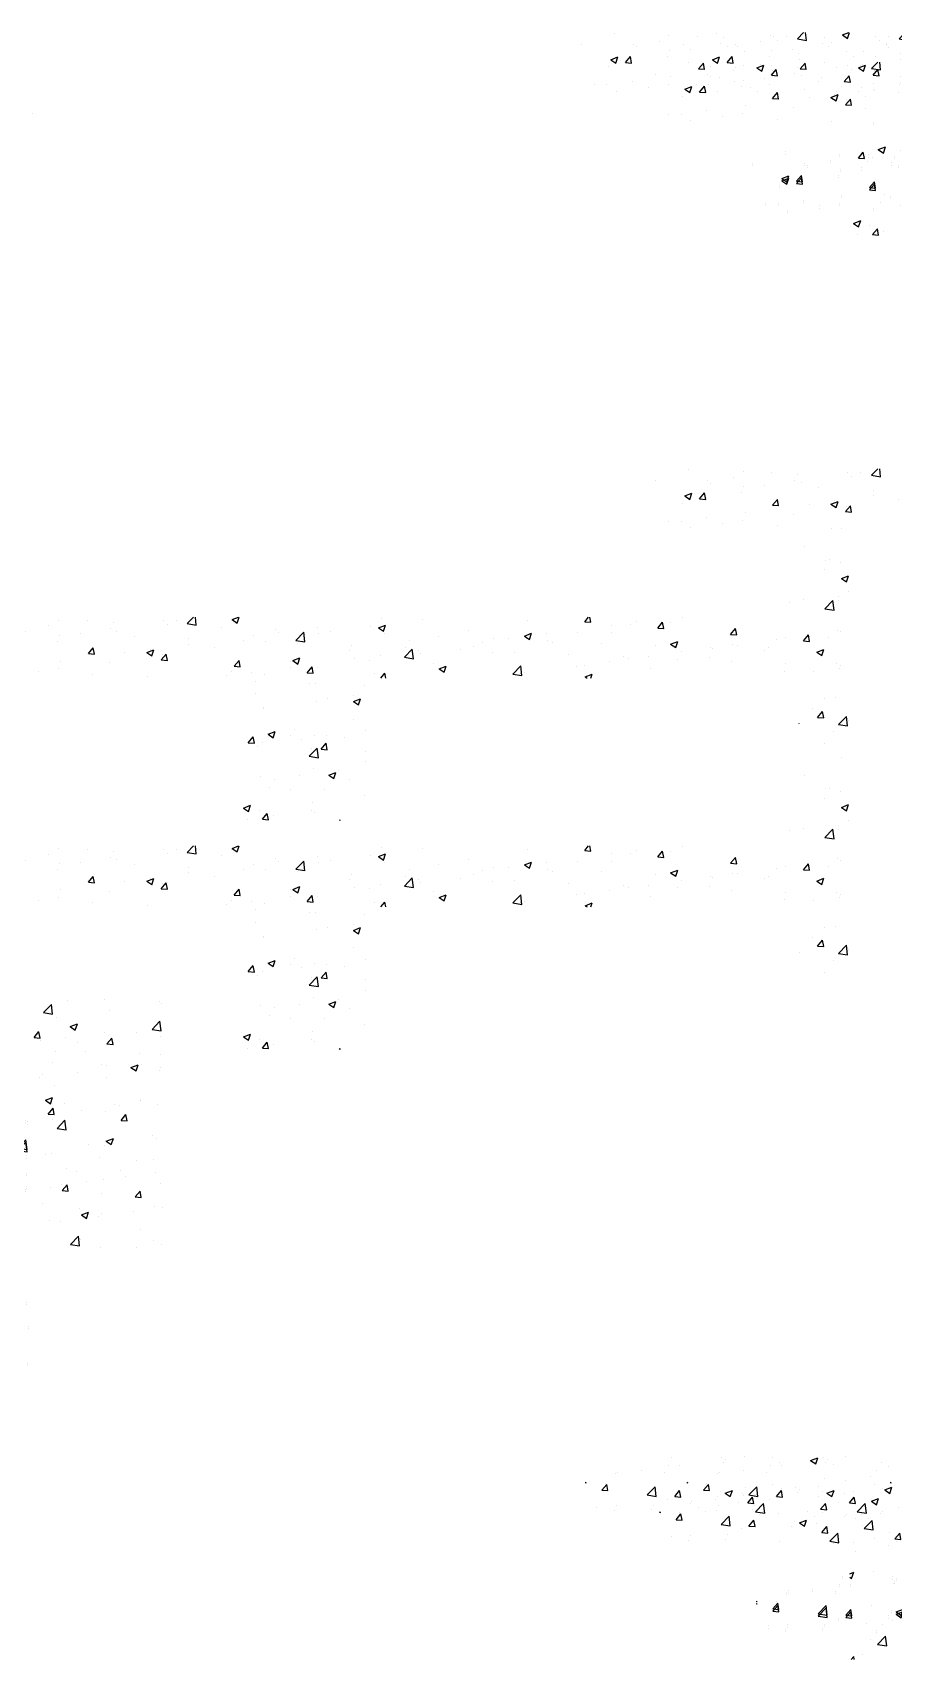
# Paper-space layout 'Layout1' of a CAD drawing. Extents: x -48985 to 14169573, y -18818 to 9731621.
# Drawn here: x 61280 to 69746, y 37168 to 53168 of the extents above; entities that cross this region are included whole.
import ezdxf

# ---------------------------------------------------------------- set-up
doc = ezdxf.new("R2010")
doc.units = 0
doc.header["$LTSCALE"] = 1000
doc.linetypes.add('CENTER', pattern=[0])
doc.linetypes.add('HIDDEN2', pattern=[0])
doc.layers.get('0').update_dxf_attribs({"linetype": 'CONTINUOUS'})
doc.layers.add('AS', color=4, linetype='CENTER')

# ---------------------------------------------------------------- blocks, each defined once
blk = doc.blocks.new('*X')
at = {"color": 0}
for p, q in [((76915, 52871), (76915, 52871)), ((76554, 52697), (76554, 52697)), ((76764, 52562), (76764, 52562)), ((76803, 52565), (76803, 52565)), ((76903, 52538), (76903, 52538)), ((76749, 52469), (76749, 52469)), ((76917, 52380), (76987, 52407)), ((76917, 52380), (76967, 52347)), ((76967, 52347), (76987, 52407)), ((76540, 52171), (76540, 52171)), ((76755, 52083), (76833, 52165)), ((76844, 52069), (76833, 52164)), ((76888, 52166), (76888, 52166)), ((76891, 52205), (76891, 52205)), ((76989, 52249), (76989, 52249)), ((70484, 51937), (70545, 52000)), ((70573, 51923), (70564, 52000)), ((70926, 51976), (70989, 52000)), ((70975, 51942), (70995, 52000)), ((74393, 51956), (74430, 52000)), ((76405, 52149), (76405, 52149)), ((76755, 52083), (76844, 52070)), ((68363, 51881), (68363, 51881)), ((68686, 51993), (68686, 51993)), ((68874, 51881), (68874, 51881)), ((68897, 51859), (68897, 51859)), ((69124, 51914), (69124, 51914)), ((69220, 51971), (69220, 51971)), ((69503, 51964), (69503, 51964)), ((69730, 51888), (69730, 51888)), ((69754, 51948), (69754, 51948)), ((69792, 51864), (69792, 51864)), ((70250, 51963), (70250, 51963)), ((70288, 51926), (70288, 51926)), ((70375, 51964), (70375, 51964)), ((70484, 51937), (70573, 51923)), ((70822, 51903), (70822, 51903)), ((70926, 51976), (70975, 51942)), ((71356, 51880), (71356, 51880)), ((71382, 51851), (71382, 51851)), ((71551, 51771), (71629, 51852)), ((71640, 51757), (71629, 51852)), ((71761, 51901), (71761, 51901)), ((71889, 51858), (71889, 51858)), ((72289, 51910), (72289, 51910)), ((72363, 51896), (72433, 51922)), ((72363, 51896), (72412, 51862)), ((72392, 51984), (72392, 51984)), ((72412, 51862), (72433, 51922)), ((72794, 51974), (72794, 51974)), ((73250, 51868), (73250, 51868)), ((73800, 51815), (73870, 51842)), ((73833, 51968), (73833, 51968)), ((73850, 51782), (73870, 51842)), ((74320, 51851), (74320, 51851)), ((74393, 51956), (74452, 51950)), ((74452, 51950), (74443, 52000)), ((74651, 51922), (74651, 51922)), ((74656, 51849), (74656, 51849)), ((74839, 51926), (74839, 51926)), ((74901, 51955), (74901, 51955)), ((75110, 51893), (75158, 51950)), ((75110, 51893), (75170, 51888)), ((75170, 51888), (75158, 51950)), ((75239, 51949), (75239, 51949)), ((75353, 51996), (75353, 51996)), ((75827, 51830), (75875, 51888)), ((75887, 51825), (75875, 51888)), ((76879, 51873), (76879, 51873)), ((76909, 51859), (76909, 51859)), ((68648, 51733), (68718, 51760)), ((68648, 51733), (68698, 51700)), ((68698, 51700), (68718, 51760)), ((68712, 51754), (68712, 51754)), ((68793, 51705), (68841, 51763)), ((68793, 51705), (68853, 51700)), ((68853, 51700), (68842, 51763)), ((69209, 51764), (69209, 51764)), ((69225, 51824), (69225, 51824)), ((69431, 51836), (69431, 51836)), ((69511, 51643), (69559, 51700)), ((69570, 51637), (69559, 51700)), ((69965, 51814), (69965, 51814)), ((70121, 51685), (70121, 51685)), ((70499, 51791), (70499, 51791)), ((70500, 51735), (70500, 51735)), ((70751, 51701), (70751, 51701)), ((71033, 51769), (71033, 51769)), ((71132, 51818), (71132, 51818)), ((71256, 51765), (71256, 51765)), ((71551, 51771), (71640, 51758)), ((71566, 51746), (71566, 51746)), ((71776, 51840), (71776, 51840)), ((72100, 51724), (72100, 51724)), ((72423, 51835), (72423, 51835)), ((72619, 51606), (72697, 51687)), ((72634, 51701), (72634, 51701)), ((72667, 51768), (72667, 51768)), ((72708, 51592), (72697, 51687)), ((72957, 51813), (72957, 51813)), ((73301, 51716), (73301, 51716)), ((73390, 51756), (73390, 51756)), ((73491, 51790), (73491, 51790)), ((73640, 51789), (73640, 51789)), ((73800, 51815), (73850, 51782)), ((73815, 51787), (73815, 51787)), ((74019, 51839), (74019, 51839)), ((74025, 51768), (74025, 51768)), ((74073, 51749), (74073, 51749)), ((74558, 51745), (74558, 51745)), ((75092, 51723), (75092, 51723)), ((75237, 51735), (75307, 51762)), ((75237, 51735), (75287, 51702)), ((75287, 51702), (75307, 51762)), ((75626, 51700), (75626, 51700)), ((75648, 51694), (75648, 51694)), ((75827, 51830), (75887, 51825)), ((75846, 51727), (75846, 51727)), ((75898, 51726), (75898, 51726)), ((76204, 51699), (76204, 51699)), ((76277, 51776), (76277, 51776)), ((76365, 51802), (76365, 51802)), ((76544, 51767), (76593, 51825)), ((76544, 51767), (76604, 51762)), ((76604, 51762), (76593, 51825)), ((76674, 51655), (76744, 51682)), ((76724, 51622), (76744, 51682)), ((76787, 51799), (76787, 51799)), ((68626, 51664), (68626, 51664)), ((69240, 51569), (69240, 51569)), ((69511, 51643), (69570, 51638)), ((69718, 51555), (69718, 51555)), ((69871, 51653), (69871, 51653)), ((70085, 51653), (70155, 51680)), ((70085, 51653), (70135, 51620)), ((70135, 51619), (70155, 51680)), ((70228, 51580), (70276, 51637)), ((70228, 51580), (70288, 51575)), ((70238, 51630), (70238, 51630)), ((70288, 51575), (70276, 51637)), ((70945, 51517), (70993, 51575)), ((71005, 51512), (70993, 51575)), ((71500, 51568), (71500, 51568)), ((71522, 51573), (71592, 51600)), ((71522, 51573), (71572, 51539)), ((71572, 51539), (71592, 51600)), ((72083, 51668), (72083, 51668)), ((72129, 51590), (72129, 51590)), ((72277, 51577), (72277, 51577)), ((72380, 51623), (72380, 51623)), ((72619, 51606), (72708, 51592)), ((72758, 51673), (72758, 51673)), ((72782, 51641), (72782, 51641)), ((72906, 51549), (72906, 51549)), ((73168, 51678), (73168, 51678)), ((73489, 51649), (73489, 51649)), ((73686, 51440), (73764, 51521)), ((73702, 51656), (73702, 51656)), ((73775, 51426), (73764, 51521)), ((74235, 51633), (74235, 51633)), ((74388, 51528), (74388, 51528)), ((74638, 51561), (74638, 51561)), ((74769, 51611), (74769, 51611)), ((74827, 51593), (74827, 51593)), ((75017, 51610), (75017, 51610)), ((75303, 51588), (75303, 51588)), ((75341, 51663), (75341, 51663)), ((75621, 51599), (75621, 51599)), ((75837, 51566), (75837, 51566)), ((76160, 51677), (76160, 51677)), ((76371, 51543), (76371, 51543)), ((76674, 51655), (76724, 51622)), ((76694, 51655), (76694, 51655)), ((76866, 51540), (76866, 51540)), ((76905, 51521), (76905, 51521)), ((68487, 51485), (68487, 51485)), ((68611, 51487), (68611, 51487)), ((68700, 51421), (68700, 51421)), ((68861, 51520), (68861, 51520)), ((69021, 51462), (69021, 51462)), ((69213, 51491), (69213, 51491)), ((69555, 51440), (69555, 51440)), ((70089, 51417), (70089, 51417)), ((70869, 51424), (70869, 51424)), ((70917, 51468), (70917, 51468)), ((70945, 51517), (71005, 51512)), ((71119, 51457), (71119, 51457)), ((71157, 51372), (71157, 51372)), ((71244, 51432), (71244, 51432)), ((71498, 51507), (71498, 51507)), ((71662, 51454), (71711, 51512)), ((71662, 51454), (71722, 51449)), ((71722, 51449), (71711, 51512)), ((71763, 51507), (71763, 51507)), ((72323, 51448), (72323, 51448)), ((72387, 51400), (72428, 51449)), ((72437, 51400), (72428, 51449)), ((72960, 51493), (73030, 51520)), ((72960, 51493), (73009, 51459)), ((73009, 51459), (73030, 51520)), ((73686, 51440), (73775, 51426)), ((73756, 51444), (73756, 51444)), ((73803, 51454), (73803, 51454)), ((74308, 51518), (74308, 51518)), ((74397, 51413), (74467, 51440)), ((74397, 51413), (74416, 51400)), ((74453, 51400), (74467, 51440)), ((75038, 51499), (75038, 51499)), ((76353, 51469), (76353, 51469)), ((76646, 51465), (76646, 51465)), ((76896, 51498), (76896, 51498)), ((59962, 51200), (59962, 51200)), ((71157, 51248), (71157, 51248)), ((71690, 51350), (71690, 51350)), ((71740, 51348), (71740, 51348)), ((72117, 51229), (72117, 51229)), ((72224, 51327), (72224, 51327)), ((76746, 51203), (76746, 51203)), ((76854, 51207), (76854, 51207)), ((71232, 51099), (71232, 51099)), ((71235, 51112), (71235, 51112)), ((71751, 51174), (71751, 51174)), ((71866, 51196), (71866, 51196)), ((72119, 51170), (72189, 51197)), ((72119, 51170), (72169, 51137)), ((72169, 51137), (72189, 51197)), ((76633, 51104), (76633, 51104)), ((76683, 51015), (76731, 51073)), ((76743, 51010), (76731, 51073)), ((71539, 50898), (71539, 50898)), ((72122, 50998), (72122, 50998)), ((72232, 50884), (72232, 50884)), ((76500, 50957), (76501, 50957)), ((76500, 50955), (76501, 50957)), ((76683, 51015), (76743, 51010)), ((76888, 50944), (76966, 51025)), ((76888, 50944), (76977, 50930)), ((76977, 50930), (76966, 51025)), ((76986, 50983), (76986, 50983)), ((71084, 50765), (71132, 50823)), ((71084, 50765), (71144, 50760)), ((71144, 50760), (71132, 50822)), ((71173, 50727), (71173, 50727)), ((71220, 50766), (71220, 50766)), ((71279, 50848), (71349, 50875)), ((71279, 50848), (71329, 50814)), ((71329, 50814), (71349, 50875)), ((71496, 50839), (71496, 50839)), ((71603, 50801), (71603, 50801)), ((71739, 50841), (71739, 50841)), ((71801, 50702), (71849, 50760)), ((71861, 50697), (71849, 50760)), ((71854, 50834), (71854, 50834)), ((72029, 50816), (72029, 50816)), ((76749, 50759), (76749, 50759)), ((76842, 50874), (76842, 50874)), ((71684, 50632), (71762, 50713)), ((71684, 50632), (71773, 50618)), ((71706, 50704), (71706, 50704)), ((71773, 50618), (71762, 50713)), ((71801, 50702), (71861, 50697)), ((72240, 50682), (72240, 50682)), ((72240, 50579), (72240, 50579)), ((71208, 50433), (71208, 50433)), ((71340, 50407), (71340, 50407)), ((71590, 50440), (71590, 50440)), ((71727, 50508), (71727, 50508)), ((71876, 50445), (71946, 50472)), ((71876, 50445), (71926, 50412)), ((71926, 50412), (71946, 50472)), ((71969, 50490), (71969, 50490)), ((72081, 50402), (72081, 50402)), ((71297, 50330), (71297, 50330)), ((71497, 50302), (71497, 50302)), ((71831, 50308), (71831, 50308)), ((72228, 50246), (72228, 50246)), ((71036, 50123), (71106, 50150)), ((71036, 50123), (71086, 50089)), ((71086, 50089), (71106, 50150)), ((71195, 50100), (71195, 50100)), ((71706, 50095), (71706, 50095)), ((71715, 50175), (71715, 50175)), ((71737, 50082), (71737, 50082)), ((71077, 50012), (71077, 50012)), ((71223, 50013), (71271, 50070)), ((71223, 50013), (71282, 50008)), ((71282, 50008), (71271, 50070)), ((71327, 50045), (71327, 50045)), ((71982, 50000), (71988, 50008)), ((71989, 50000), (71988, 50008)), ((60070, 42361), (60148, 42442)), ((60159, 42347), (60148, 42442)), ((60302, 42478), (60302, 42478)), ((60674, 42492), (60674, 42492)), ((61208, 42469), (61208, 42469)), ((61232, 42455), (61232, 42455)), ((60070, 42361), (60159, 42347)), ((60199, 42309), (60199, 42309)), ((60333, 42224), (60403, 42251)), ((60383, 42190), (60404, 42251)), ((60718, 42384), (60718, 42384)), ((61138, 42196), (61215, 42277)), ((61227, 42182), (61215, 42277)), ((59977, 42116), (60025, 42174)), ((59977, 42116), (60037, 42111)), ((60037, 42111), (60025, 42173)), ((60039, 42083), (60039, 42083)), ((60289, 42116), (60289, 42116)), ((60333, 42224), (60383, 42190)), ((60668, 42166), (60668, 42166)), ((60694, 42053), (60742, 42111)), ((60754, 42048), (60742, 42111)), ((60985, 42168), (60985, 42168)), ((61138, 42196), (61226, 42182)), ((61220, 42122), (61220, 42122)), ((60187, 41977), (60187, 41977)), ((60402, 42068), (60402, 42068)), ((60479, 41981), (60479, 41981)), ((60694, 42053), (60754, 42048)), ((60706, 42052), (60706, 42052)), ((61013, 41958), (61013, 41958)), ((61225, 41949), (61225, 41949)), ((60156, 41869), (60156, 41869)), ((60405, 41772), (60405, 41772)), ((60642, 41849), (60642, 41849)), ((60690, 41846), (60690, 41846)), ((60930, 41821), (61000, 41848)), ((60930, 41821), (60980, 41788)), ((60980, 41788), (61000, 41848)), ((61036, 41855), (61036, 41855)), ((61207, 41789), (61207, 41789)), ((61224, 41824), (61224, 41824)), ((60026, 41722), (60026, 41722)), ((60059, 41749), (60059, 41749)), ((60175, 41644), (60175, 41644)), ((60694, 41719), (60694, 41719)), ((60090, 41499), (60160, 41526)), ((60090, 41499), (60140, 41465)), ((60140, 41465), (60160, 41526)), ((60280, 41472), (60280, 41472)), ((60773, 41460), (60773, 41460)), ((60814, 41450), (60814, 41450)), ((61024, 41499), (61024, 41499)), ((61024, 41493), (61024, 41493)), ((61195, 41456), (61195, 41456)), ((60116, 41364), (60164, 41421)), ((60116, 41364), (60175, 41359)), ((60142, 41377), (60142, 41377)), ((60162, 41311), (60162, 41311)), ((60175, 41359), (60164, 41421)), ((60203, 41222), (60281, 41303)), ((60292, 41208), (60281, 41303)), ((60440, 41399), (60440, 41399)), ((60682, 41386), (60682, 41386)), ((60833, 41301), (60881, 41359)), ((60833, 41301), (60893, 41296)), ((60893, 41296), (60881, 41359)), ((60203, 41222), (60292, 41208)), ((60687, 41096), (60757, 41123)), ((60737, 41063), (60757, 41123)), ((61139, 41149), (61139, 41149)), ((61183, 41123), (61183, 41123)), ((60085, 40961), (60085, 40961)), ((60150, 40978), (60150, 40978)), ((60510, 41066), (60510, 41066)), ((60670, 41053), (60670, 41053)), ((60687, 41096), (60737, 41063)), ((60760, 41099), (60760, 41099)), ((60296, 40827), (60296, 40827)), ((60399, 40802), (60399, 40802)), ((60619, 40939), (60619, 40939)), ((60830, 40804), (60830, 40804)), ((60982, 40902), (60982, 40902)), ((61153, 40916), (61153, 40916)), ((60138, 40645), (60138, 40645)), ((60247, 40671), (60247, 40671)), ((60254, 40612), (60303, 40669)), ((60314, 40606), (60303, 40669)), ((60497, 40704), (60497, 40704)), ((60658, 40720), (60658, 40720)), ((60876, 40754), (60876, 40754)), ((61171, 40790), (61171, 40790)), ((61222, 40682), (61222, 40682)), ((60056, 40482), (60056, 40482)), ((60254, 40612), (60314, 40606)), ((60639, 40582), (60639, 40582)), ((60972, 40549), (61020, 40606)), ((60972, 40549), (61031, 40544)), ((61031, 40544), (61020, 40606)), ((60420, 40430), (60420, 40430)), ((60444, 40371), (60514, 40398)), ((60444, 40371), (60493, 40337)), ((60494, 40337), (60514, 40398)), ((60613, 40360), (60613, 40360)), ((60645, 40387), (60645, 40387)), ((60954, 40408), (60954, 40408)), ((61159, 40458), (61159, 40458)), ((61245, 40443), (61245, 40443)), ((60126, 40312), (60126, 40312)), ((60234, 40310), (60234, 40310)), ((60335, 40082), (60413, 40163)), ((60424, 40068), (60413, 40163)), ((61021, 40232), (61021, 40232)), ((60335, 40082), (60424, 40068)), ((60437, 40132), (60437, 40132)), ((60633, 40054), (60633, 40054)), ((60982, 40049), (60982, 40049)), ((61147, 40125), (61147, 40125)), ((61232, 40082), (61232, 40082)), ((69242, 37986), (69242, 37986)), ((69739, 37982), (69739, 37982)), ((69760, 37935), (69760, 37935)), ((69775, 37963), (69775, 37963)), ((69959, 37993), (69959, 37993)), ((70309, 37941), (70309, 37941)), ((70614, 37958), (70684, 37984)), ((70614, 37958), (70664, 37924)), ((70664, 37924), (70684, 37984)), ((68699, 37827), (68699, 37827)), ((68715, 37843), (68715, 37843)), ((68949, 37860), (68949, 37860)), ((69176, 37835), (69176, 37835)), ((69220, 37907), (69220, 37907)), ((69328, 37909), (69328, 37909)), ((70746, 37783), (70746, 37783)), ((70843, 37918), (70843, 37918)), ((70957, 37764), (70957, 37764)), ((71207, 37797), (71207, 37797)), ((71265, 37858), (71265, 37858)), ((71377, 37896), (71377, 37896)), ((68399, 37739), (68407, 37742)), ((68404, 37733), (68407, 37742)), ((68561, 37665), (68609, 37722)), ((68561, 37665), (68620, 37660)), ((68593, 37735), (68593, 37735)), ((68620, 37660), (68609, 37722)), ((69006, 37618), (69084, 37699)), ((69006, 37618), (69095, 37604)), ((69095, 37604), (69084, 37699)), ((69278, 37602), (69326, 37660)), ((69278, 37602), (69338, 37597)), ((69338, 37597), (69326, 37660)), ((69727, 37649), (69727, 37649)), ((69774, 37635), (69844, 37662)), ((69774, 37635), (69823, 37601)), ((69823, 37601), (69844, 37662)), ((69947, 37631), (69947, 37631)), ((70240, 37719), (70240, 37719)), ((70325, 37681), (70325, 37681)), ((68513, 37497), (68513, 37497)), ((68686, 37465), (68686, 37465)), ((68703, 37510), (68703, 37510)), ((69047, 37475), (69047, 37475)), ((69065, 37515), (69065, 37515)), ((69208, 37574), (69208, 37574)), ((69581, 37452), (69581, 37452)), ((69696, 37598), (69696, 37598)), ((69995, 37539), (70043, 37597)), ((69995, 37539), (70055, 37534)), ((70055, 37534), (70043, 37597)), ((70073, 37453), (70151, 37534)), ((70073, 37453), (70162, 37439)), ((70162, 37439), (70151, 37534)), ((70712, 37477), (70761, 37534)), ((70712, 37477), (70772, 37471)), ((70733, 37450), (70733, 37450)), ((70772, 37471), (70761, 37534)), ((70885, 37539), (70885, 37539)), ((71211, 37555), (71281, 37582)), ((71211, 37555), (71261, 37521)), ((71253, 37525), (71253, 37525)), ((71261, 37521), (71281, 37582)), ((71323, 37453), (71323, 37453)), ((70114, 37430), (70114, 37430)), ((70302, 37439), (70302, 37439)), ((70648, 37407), (70648, 37407)), ((70944, 37403), (70944, 37403)), ((71124, 37319), (71124, 37319)), ((71140, 37287), (71218, 37368)), ((71140, 37287), (71229, 37273)), ((71182, 37385), (71182, 37385)), ((71229, 37273), (71218, 37368)), ((71241, 37192), (71241, 37192)), ((71393, 37250), (71393, 37250)), ((71060, 37058), (71060, 37058)), ((71000, 36842), (71038, 36857)), ((71000, 36808), (71017, 36796)), ((71017, 36796), (71038, 36857)), ((71228, 36860), (71228, 36860)), ((71428, 36747), (71428, 36747)), ((71216, 36527), (71216, 36527)), ((71165, 36352), (71165, 36352)), ((71322, 36343), (71322, 36343)), ((71416, 36385), (71416, 36385)), ((71204, 36194), (71204, 36194)), ((71273, 36147), (71351, 36229)), ((71362, 36134), (71351, 36229)), ((71013, 36000), (71038, 36030)), ((71043, 36000), (71038, 36030)), ((71121, 36053), (71121, 36053)), ((71273, 36147), (71362, 36134))]:
    blk.add_line(p, q, dxfattribs=at)

psp = doc.layouts.get("Layout1")

# ---------------------------------------------------------------- block references
at = {"color": 0}
for p in [(-1682, 1168), (-682, 1168), (1318, 1168), (1318, 1168), (-953, 877), (0, 0), (0, 0), (0, 0), (0, 0), (0, -23), (-953, -3123), (-7682, -4582), (-7682, -6832), (-7682, -6832)]:
    psp.add_blockref('*X', p, dxfattribs=at)
at = {"layer": 'AS', "color": 0, "linetype": 'HIDDEN2'}
psp.add_blockref('*X', (0, 0), dxfattribs=at)

doc.saveas('drawing.dxf')
